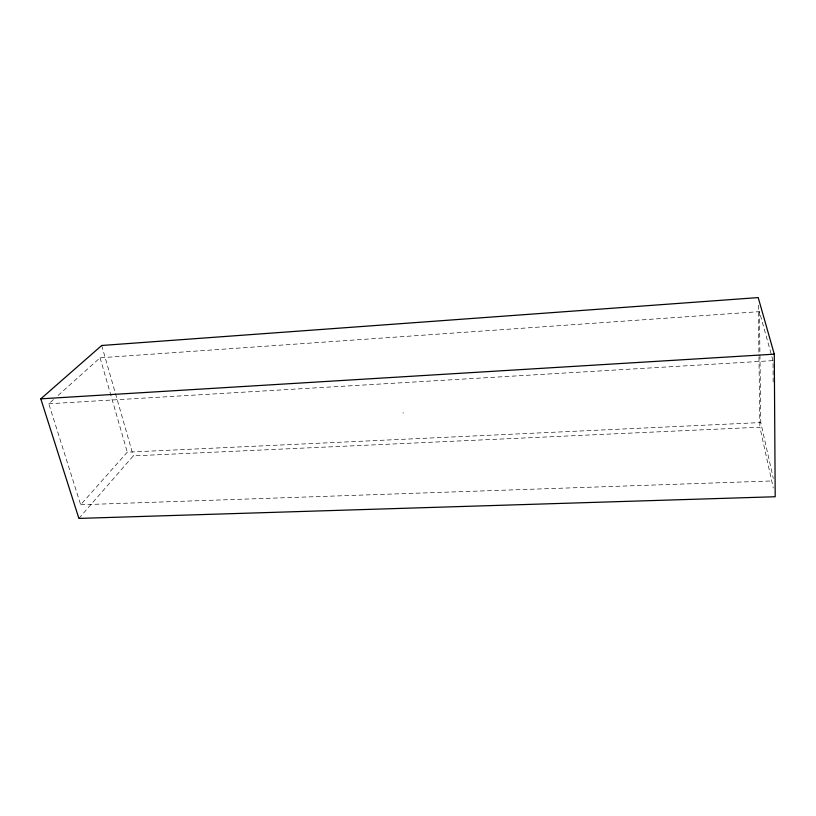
<?xml version="1.0" encoding="UTF-8"?>
<svg xmlns="http://www.w3.org/2000/svg" width="816" height="816" viewBox="0 0 816 816"><rect width="100%" height="100%" fill="white"/><g stroke="black" fill="none" stroke-linecap="round" stroke-linejoin="round"><path stroke-width="0.61" stroke-dasharray="4.08 3.06" d="M78.887 518.415L133.294 455.879L759.88 427.186L773.282 488.05M53.458 399.585L48.797 403.767L80.682 504.767L127.286 452.176L760.787 422.555L773.293 478.4M58.12 395.413L100.082 357.806L759.41 311.651L773.007 360.631L773.16 383.418M48.797 403.767L773.007 360.631M402.89 412.957L403.563 412.927M80.682 504.767L772.568 480.93M100.082 357.806L127.286 452.176M101.704 345.484L133.294 455.879M759.41 311.651L759.931 353.726M759.951 354.991L760.787 422.555M758.309 305.204L758.962 356.031M758.972 357.306L759.88 427.186"/><path stroke-width="1.22" d="M40.8 398.84L101.704 345.484L758.207 297.585L774.282 354.164L775.2 496.74L78.887 518.415L40.8 398.84L774.282 354.164"/></g></svg>
